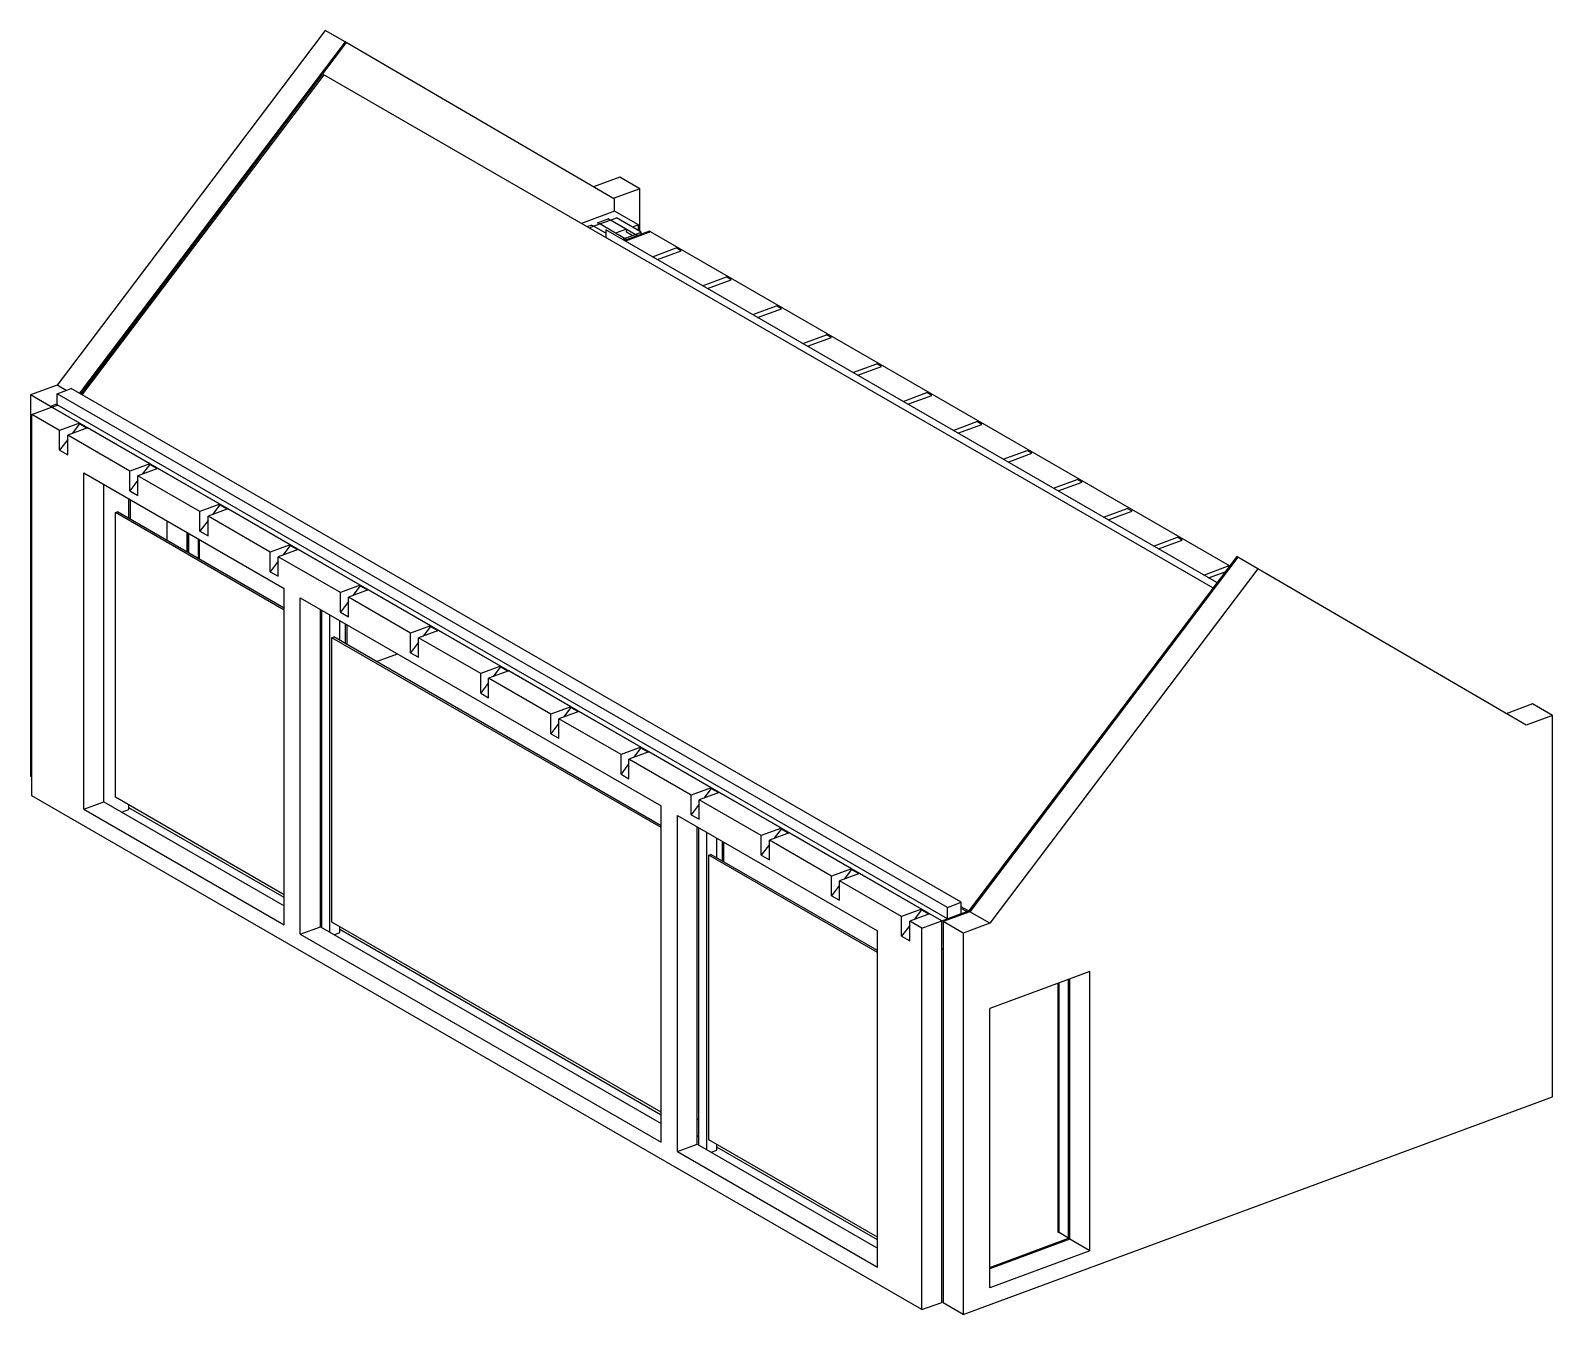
# Model space of a CAD drawing. Header units: millimetres. Extents: x -5850 to 6006, y -5397 to 4607.
import ezdxf

# ---------------------------------------------------------------- set-up
doc = ezdxf.new("R2010")
doc.units = ezdxf.units.MM
doc.layers.add('visible', color=7, linetype='Continuous')

msp = doc.modelspace()

# ---------------------------------------------------------------- linework, layer by layer
at = {"layer": 'visible'}
for p, q in [((-3555, 4607), (-5643, 1844)), ((-3399, 4517), (-5468, 1780)), ((-3398, 4517), (-5468, 1780)), ((-3390, 4512), (-5459, 1775)), ((-3399, 4517), (-3555, 4607)), ((-3398, 4517), (-3399, 4517)), ((-3390, 4512), (-3398, 4517)), ((-1301, 3292), (-3390, 4512)), ((-3564, 4262), (-5449, 1769)), ((3361, 264), (-3564, 4262)), ((-1259, 3464), (-1465, 3388)), ((-1103, 3374), (-1259, 3464)), ((-1103, 3374), (-1310, 3298)), ((-1103, 3042), (-1103, 3374)), ((-1301, 3200), (-1301, 3292)), ((-1300, 3200), (-1559, 3104)), ((-1515, 3079), (-1482, 3091)), ((-1515, 3079), (-1482, 3091)), ((-1465, 3081), (-1482, 3091)), ((-1463, 3081), (-1416, 3099)), ((-1433, 3109), (-1350, 3140)), ((-1416, 3099), (-1433, 3109)), ((-1416, 3099), (-1334, 3130)), ((-1292, 3027), (-1416, 3099)), ((-1223, 2987), (-1416, 3099)), ((-1334, 3130), (-1350, 3140)), ((-1332, 3130), (-1285, 3147)), ((-1208, 3058), (-1332, 3130)), ((-1139, 3018), (-1332, 3130)), ((-1114, 3093), (-1300, 3200)), ((-1161, 3075), (-1285, 3147)), ((-1092, 3036), (-1285, 3147)), ((-1114, 3093), (-1161, 3075)), ((-1114, 3048), (-1114, 3093)), ((-1498, 3069), (-1465, 3081)), ((-1498, 3069), (-1465, 3081)), ((-1369, 3027), (-1463, 3081)), ((-1369, 3027), (-1463, 3081)), ((-1369, 2999), (-1373, 2997)), ((-1369, 3053), (-1369, 2995)), ((3392, 305), (-1369, 3053)), ((-1208, 3058), (-1292, 3027)), ((-1242, 2980), (-1223, 2987)), ((-1027, 3042), (-1224, 2970)), ((-1223, 2970), (-1223, 2987)), ((-1222, 2987), (-1139, 3018)), ((-1205, 2977), (-1222, 2987)), ((-1222, 2970), (-1222, 2987)), ((-1020, 3039), (-1217, 2966)), ((-1019, 3038), (-1216, 2965)), ((-1208, 3034), (-1208, 3058)), ((-1163, 3009), (-1208, 3034)), ((-1205, 2977), (-1122, 3008)), ((-1205, 2977), (-1205, 2977)), ((-1139, 3018), (-1092, 3036)), ((-1122, 3008), (-1139, 3018)), ((-1139, 3018), (-1139, 3018)), ((-1122, 3007), (-1122, 3008)), ((-1092, 3018), (-1092, 3036)), ((-1020, 3039), (-1027, 3042)), ((-1020, 3037), (-1020, 3039)), ((3490, 435), (-1019, 3038)), ((-1005, 2843), (-820, 2912)), ((-1005, 2843), (-820, 2912)), ((-967, 2822), (-782, 2890)), ((-967, 2822), (-782, 2890)), ((-782, 2890), (-820, 2912)), ((-615, 2618), (-429, 2686)), ((-615, 2618), (-429, 2686)), ((-577, 2596), (-392, 2665)), ((-577, 2596), (-392, 2665)), ((-392, 2665), (-429, 2686)), ((-224, 2393), (-39, 2461)), ((-224, 2393), (-39, 2461)), ((-187, 2371), (-1, 2439)), ((-187, 2371), (-1, 2439)), ((-1, 2439), (-39, 2461)), ((166, 2167), (352, 2236)), ((166, 2167), (352, 2236)), ((204, 2146), (389, 2214)), ((204, 2146), (389, 2214)), ((389, 2214), (352, 2236)), ((557, 1942), (742, 2010)), ((557, 1942), (742, 2010)), ((594, 1920), (779, 1989)), ((594, 1920), (779, 1989)), ((779, 1989), (742, 2010)), ((-5643, 1844), (-5850, 1768)), ((-5571, 1802), (-5643, 1844)), ((-5641, 1776), (-5532, 1817)), ((1401, -2185), (-5532, 1817)), ((947, 1716), (1132, 1785)), ((947, 1716), (1132, 1785)), ((1170, 1763), (1132, 1785)), ((-5695, 1678), (-5850, 1768)), ((-5850, 1768), (-5850, -1204)), ((-5840, 1614), (-5685, 1672)), ((-5641, 1698), (-5695, 1678)), ((-5695, 1678), (-5695, 1668)), ((-5467, 1546), (-5685, 1672)), ((-5684, 1672), (-5640, 1688)), ((-5684, 1671), (-5684, 1672)), ((1249, -2330), (-5684, 1672)), ((1292, -2225), (-5641, 1776)), ((-5641, 1689), (-5641, 1776)), ((1292, -2313), (-5641, 1689)), ((985, 1695), (1170, 1763)), ((985, 1695), (1170, 1763)), ((-5623, 1489), (-5840, 1614)), ((-5840, -1357), (-5840, 1614)), ((-5467, 1546), (-5623, 1489)), ((-5467, 1542), (-5525, 1466)), ((-5467, 1542), (-5467, 1546)), ((-5467, 1542), (-5409, 1508)), ((1338, 1491), (1523, 1560)), ((1338, 1491), (1523, 1560)), ((1560, 1538), (1523, 1560)), ((-5623, 1336), (-5623, 1489)), ((-5405, 1510), (-5560, 1453)), ((-5076, 1173), (-5560, 1453)), ((-5560, 1300), (-5560, 1453)), ((-4921, 1231), (-5405, 1510)), ((1375, 1469), (1560, 1538)), ((1375, 1469), (1560, 1538)), ((-5560, 1419), (-5623, 1336)), ((-5623, 1336), (-5560, 1300)), ((1728, 1266), (1913, 1334)), ((1728, 1266), (1913, 1334)), ((1766, 1244), (1951, 1313)), ((1766, 1244), (1951, 1313)), ((1951, 1313), (1913, 1334)), ((-4921, 1231), (-5076, 1173)), ((-4858, 1195), (-5014, 1137)), ((-4921, 1226), (-4979, 1150)), ((-4921, 1226), (-4921, 1231)), ((-4921, 1226), (-4863, 1193)), ((-4374, 915), (-4858, 1195)), ((-5434, -1460), (-5434, 1161)), ((-5434, 1161), (-3874, 260)), ((-5279, -1402), (-5279, 1071)), ((-5279, -1402), (-5279, 1071)), ((-5076, 1021), (-5076, 1173)), ((-5014, 1103), (-5076, 1021)), ((-4530, 858), (-5014, 1137)), ((-5014, 985), (-5014, 1137)), ((2119, 1040), (2304, 1109)), ((2119, 1040), (2304, 1109)), ((2156, 1019), (2341, 1087)), ((2156, 1019), (2341, 1087)), ((2341, 1087), (2304, 1109)), ((-5084, 804), (-5084, 959)), ((-5083, 804), (-5083, 958)), ((-5076, 1021), (-5014, 985)), ((-5071, 797), (-5071, 951)), ((-5188, 850), (-5173, 856)), ((-3874, 91), (-5188, 850)), ((-5188, -1367), (-5188, 850)), ((-3874, 106), (-5173, 856)), ((-4374, 915), (-4530, 858)), ((-4530, 705), (-4530, 858)), ((-4312, 879), (-4467, 822)), ((-4374, 911), (-4432, 835)), ((-4374, 911), (-4374, 915)), ((-4374, 911), (-4316, 877)), ((-3828, 600), (-4312, 879)), ((2509, 815), (2694, 883)), ((2509, 815), (2694, 883)), ((2546, 793), (2732, 862)), ((2546, 793), (2732, 862)), ((2732, 862), (2694, 883)), ((-4785, 632), (-4785, 786)), ((-4467, 788), (-4530, 705)), ((-3983, 542), (-4467, 822)), ((-4467, 669), (-4467, 822)), ((-4630, 542), (-4630, 696)), ((-4629, 542), (-4629, 696)), ((-4620, 537), (-4620, 691)), ((-4617, 535), (-4617, 689)), ((-4544, 647), (-4544, 493)), ((-4536, 642), (-4536, 488)), ((-4530, 705), (-4467, 669)), ((-3828, 600), (-3983, 542)), ((-3828, 595), (-3885, 519)), ((-3828, 595), (-3828, 600)), ((-3828, 595), (-3770, 562)), ((2899, 590), (3085, 658)), ((2899, 590), (3085, 658)), ((2937, 568), (3122, 636)), ((2937, 568), (3122, 636)), ((3122, 636), (3085, 658)), ((-3983, 390), (-3983, 542)), ((-3765, 564), (-3921, 506)), ((-3436, 227), (-3921, 506)), ((-3921, 354), (-3921, 506)), ((-3281, 284), (-3765, 564)), ((3546, 509), (1457, -2254)), ((3555, 503), (1466, -2259)), ((3555, 503), (1466, -2259)), ((3555, 503), (3546, 509)), ((3711, 413), (3555, 503)), ((3555, 503), (3555, 503)), ((-3921, 472), (-3983, 390)), ((-3983, 390), (-3921, 354)), ((3711, 413), (1622, -2349)), ((3290, 364), (3475, 433)), ((3290, 364), (3475, 433)), ((3327, 343), (3456, 390)), ((3327, 343), (3456, 390)), ((3484, 427), (3475, 433)), ((5800, -806), (3711, 413)), ((-3874, -2360), (-3874, 260)), ((-3281, 284), (-3436, 227)), ((-3219, 248), (-3374, 191)), ((-3281, 280), (-3339, 204)), ((-3281, 280), (-3281, 284)), ((-3281, 280), (-3223, 246)), ((-2734, -31), (-3219, 248)), ((-3748, -2433), (-3748, 187)), ((-3748, 187), (-938, -1435)), ((-3436, 74), (-3436, 227)), ((-3374, 157), (-3436, 74)), ((-2890, -89), (-3374, 191)), ((-3374, 38), (-3374, 191)), ((-3592, -2376), (-3592, 97)), ((-3580, -2383), (-3580, 90)), ((-3517, -2419), (-3517, 54)), ((-3440, -145), (-3440, 9)), ((-3436, 74), (-3374, 38)), ((-3502, -124), (-3486, -118)), ((-938, -1589), (-3486, -118)), ((-3396, -170), (-3396, -16)), ((-3384, -177), (-3384, -22)), ((-2734, -31), (-2890, -89)), ((-2890, -241), (-2890, -89)), ((-2672, -67), (-2827, -125)), ((-2734, -36), (-2792, -112)), ((-2734, -36), (-2734, -31)), ((-2734, -36), (-2676, -69)), ((-2188, -347), (-2672, -67)), ((-938, -1604), (-3502, -124)), ((-3502, -2340), (-3502, -124)), ((-2827, -159), (-2890, -241)), ((-2343, -404), (-2827, -125)), ((-2827, -277), (-2827, -125)), ((-3154, -309), (-2991, -249)), ((-2890, -241), (-2827, -277)), ((-2188, -347), (-2343, -404)), ((-2188, -351), (-2245, -427)), ((-2188, -351), (-2188, -347)), ((-2188, -351), (-2130, -385)), ((-3592, -471), (-3580, -467)), ((-2343, -557), (-2343, -404)), ((-2281, -474), (-2343, -557)), ((-2125, -383), (-2281, -440)), ((-1797, -720), (-2281, -440)), ((-2281, -593), (-2281, -440)), ((-1641, -662), (-2125, -383)), ((-2343, -557), (-2281, -593)), ((-1641, -662), (-1797, -720)), ((-1579, -698), (-1734, -756)), ((-1641, -667), (-1699, -743)), ((-1641, -667), (-1641, -662)), ((-1641, -667), (-1583, -700)), ((-1095, -978), (-1579, -698)), ((5851, -640), (5645, -716)), ((6006, -730), (5851, -640)), ((-1797, -872), (-1797, -720)), ((-1734, -790), (-1797, -872)), ((-1250, -1035), (-1734, -756)), ((-1734, -908), (-1734, -756)), ((6006, -730), (5800, -806)), ((6006, -3701), (6006, -730)), ((-1797, -872), (-1734, -908)), ((-1095, -978), (-1250, -1035)), ((-1250, -1188), (-1250, -1035)), ((-1032, -1014), (-1188, -1071)), ((-1095, -982), (-1152, -1058)), ((-1095, -982), (-1095, -978)), ((-1095, -982), (-1037, -1016)), ((-548, -1293), (-1032, -1014)), ((-1188, -1105), (-1250, -1188)), ((-703, -1351), (-1188, -1071)), ((-1188, -1224), (-1188, -1071)), ((-5840, -1209), (-5850, -1204)), ((-1250, -1188), (-1188, -1224)), ((-548, -1293), (-703, -1351)), ((-548, -1298), (-606, -1374)), ((-548, -1298), (-548, -1293)), ((-548, -1298), (-490, -1331)), ((1093, -5359), (-5840, -1357)), ((-5434, -1460), (-5279, -1402)), ((-5279, -1402), (-3874, -2213)), ((-3874, -2126), (-5188, -1367)), ((-703, -1503), (-703, -1351)), ((-641, -1421), (-703, -1503)), ((-486, -1329), (-641, -1387)), ((-157, -1666), (-641, -1387)), ((-641, -1539), (-641, -1387)), ((-1, -1609), (-486, -1329)), ((-5434, -1460), (-3874, -2360)), ((-5140, -1482), (-5084, -1462)), ((-5084, -1462), (-5084, -1427)), ((-3874, -2148), (-5084, -1449)), ((-938, -4055), (-938, -1435)), ((-811, -4128), (-811, -1508)), ((-811, -1508), (749, -2408)), ((-703, -1503), (-641, -1539)), ((-656, -4070), (-656, -1597)), ((-643, -4078), (-643, -1605)), ((-581, -4114), (-581, -1641)), ((-1, -1609), (-157, -1666)), ((61, -1645), (-94, -1702)), ((-1, -1613), (-59, -1689)), ((-1, -1613), (-1, -1609)), ((-1, -1613), (57, -1647)), ((545, -1924), (61, -1645)), ((-504, -1839), (-504, -1685)), ((-460, -1865), (-460, -1710)), ((-448, -1871), (-448, -1717)), ((-157, -1819), (-157, -1666)), ((-94, -1736), (-157, -1819)), ((390, -1982), (-94, -1702)), ((-94, -1855), (-94, -1702)), ((-566, -1818), (-550, -1813)), ((749, -2577), (-566, -1818)), ((-566, -4035), (-566, -1818)), ((749, -2562), (-550, -1813)), ((-157, -1819), (-94, -1855)), ((545, -1924), (390, -1982)), ((390, -2134), (390, -1982)), ((608, -1960), (452, -2018)), ((545, -1929), (488, -2005)), ((545, -1929), (545, -1924)), ((545, -1929), (603, -1962)), ((1092, -2240), (608, -1960)), ((452, -2052), (390, -2134)), ((390, -2134), (452, -2170)), ((936, -2297), (452, -2018)), ((452, -2170), (452, -2018)), ((-3580, -2185), (-3592, -2177)), ((1092, -2240), (936, -2297)), ((1092, -2244), (1034, -2320)), ((1092, -2244), (1092, -2240)), ((1092, -2244), (1150, -2278)), ((1292, -2225), (1401, -2185)), ((1292, -2313), (1292, -2225)), ((1401, -2273), (1401, -2185)), ((1456, -2253), (1401, -2222)), ((1444, -2258), (1401, -2233)), ((1443, -2258), (1401, -2234)), ((-3580, -2318), (-3592, -2310)), ((-938, -3820), (-3502, -2340)), ((936, -2450), (936, -2297)), ((999, -2367), (936, -2450)), ((1154, -2276), (999, -2333)), ((1093, -2387), (999, -2333)), ((999, -2486), (999, -2333)), ((1093, -2387), (1248, -2330)), ((1248, -2330), (1154, -2276)), ((1248, -5302), (1248, -2330)), ((1249, -2330), (1443, -2258)), ((1249, -2551), (1249, -2330)), ((1466, -2259), (1259, -2336)), ((1415, -2426), (1259, -2336)), ((1259, -2336), (1259, -5307)), ((1292, -2313), (1401, -2273)), ((1622, -2349), (1415, -2426)), ((1443, -2268), (1443, -2258)), ((1444, -2258), (1456, -2253)), ((1444, -2268), (1444, -2258)), ((1456, -2263), (1456, -2253)), ((1457, -2254), (1457, -2263)), ((1466, -2259), (1457, -2254)), ((1622, -2349), (1466, -2259)), ((1466, -2259), (1466, -2260)), ((-3748, -2433), (-3592, -2376)), ((-3748, -2433), (-938, -4055)), ((-3592, -2376), (-938, -3908)), ((-3484, -2438), (-3440, -2421)), ((-3440, -2421), (-3440, -2376)), ((-938, -3843), (-3440, -2398)), ((749, -5028), (749, -2408)), ((936, -2450), (999, -2486)), ((1093, -5359), (1093, -2387)), ((1415, -2426), (1415, -5397)), ((1249, -2551), (1248, -2550)), ((1249, -2552), (1248, -2551)), ((1249, -2551), (1259, -2547)), ((1249, -2552), (1259, -2548)), ((1249, -5301), (1249, -2552)), ((2402, -2724), (1623, -3012)), ((2402, -4900), (2402, -2724)), ((2153, -2816), (2153, -4755)), ((2161, -2813), (2161, -4759)), ((2163, -4759), (2163, -2812)), ((2237, -4804), (2237, -2785)), ((2246, -4811), (2246, -2781)), ((2246, -4809), (2246, -2781)), ((1623, -5188), (1623, -3012)), ((1415, -5397), (6006, -3701)), ((-643, -3879), (-656, -3872)), ((-643, -4012), (-656, -4005)), ((-811, -4128), (-656, -4070)), ((-811, -4128), (749, -5028)), ((-656, -4070), (749, -4881)), ((749, -4794), (-566, -4035)), ((-548, -4133), (-504, -4116)), ((-504, -4116), (-504, -4071)), ((749, -4816), (-504, -4093)), ((1623, -5030), (2237, -4803)), ((2246, -4811), (1623, -5041)), ((2161, -4759), (2153, -4755)), ((2161, -4759), (2163, -4759)), ((2237, -4802), (2163, -4759)), ((2237, -4804), (2246, -4809)), ((2246, -4809), (2246, -4809)), ((2402, -4900), (2246, -4811)), ((2402, -4900), (1623, -5188)), ((1093, -5359), (1248, -5302)), ((1249, -5301), (1248, -5301)), ((1249, -5301), (1259, -5297)), ((1415, -5397), (1259, -5307))]:
    msp.add_line(p, q, dxfattribs=at)

doc.saveas('drawing.dxf')
